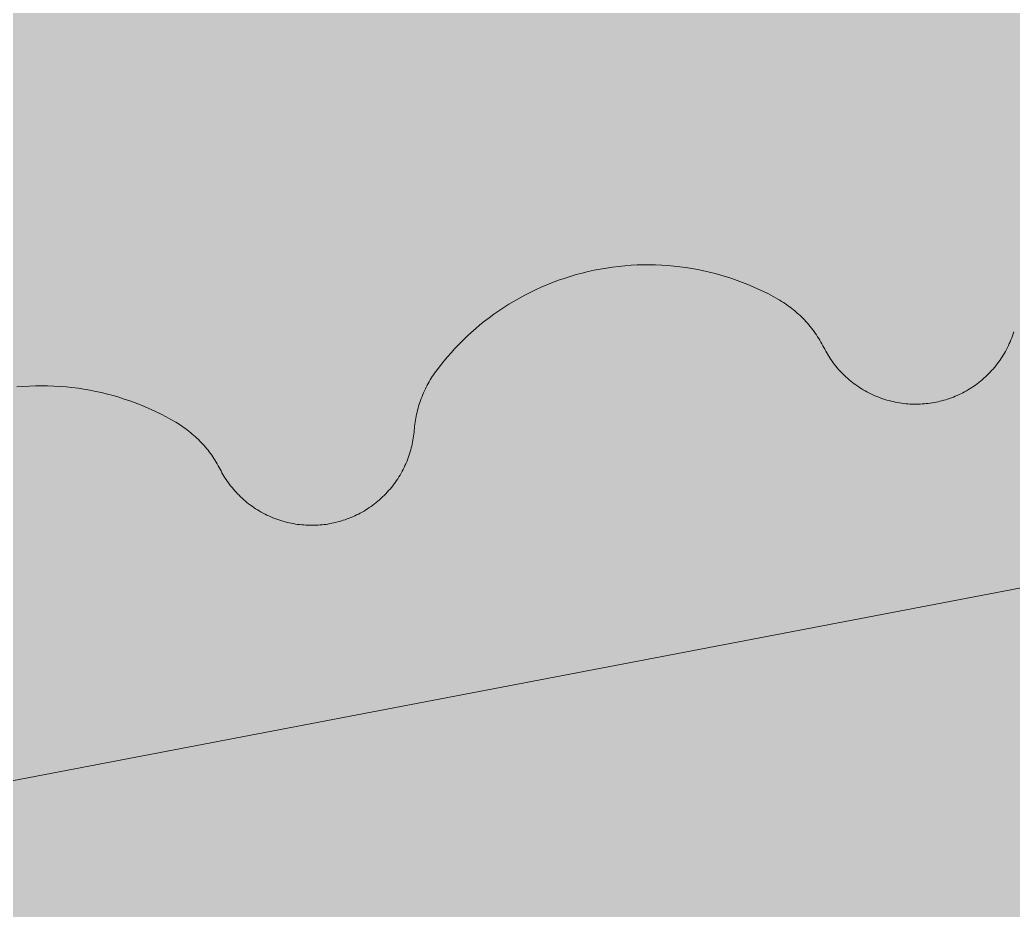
# Model space of a CAD drawing. Header units: millimetres. Extents: x 833941507 to 1669051331, y 817666127 to 1636299673.
# Drawn here: x 834548203.3 to 834548324.2, y 817983360.1 to 817983468.4 of the extents above; entities that cross this region are included whole.
import ezdxf

# ---------------------------------------------------------------- set-up
doc = ezdxf.new("R2010")
doc.units = ezdxf.units.MM
doc.header["$LTSCALE"] = 3
for name, color, linetype, lineweight in [('Hatch (LTC&CB)', 252, 'Continuous', 35), ('UAJ-23FLOR-h', 251, 'Continuous', 9), ('UAJ-42INFI', 1, 'Continuous', 18)]:
    doc.layers.add(name, color=color, linetype=linetype, lineweight=lineweight)
doc.layers.add('UAJ-00XREF', color=7, linetype='Continuous')

# ---------------------------------------------------------------- blocks, each defined once
blk = doc.blocks.new('GBP-LTC-LB01')
at = {"layer": 'UAJ-23FLOR-h'}
h = blk.add_hatch(dxfattribs=at)
h.set_pattern_fill('EARTH,_O', color=256, scale=180, angle=45)
h.set_pattern_definition([(48.9989, (834576001.8, 818046085.3), (-112.727, 1612.5107), [1143, -1143]), (48.9989, (834575678.3, 818046366.6), (-112.727, 1612.5107), [1143, -1143]), (48.9989, (834575354.8, 818046647.8), (-112.727, 1612.5107), [1143, -1143]), (138.9989, (834575340.7, 818046849.3), (-1612.5107, -112.727), [1143, -1143]), (138.9989, (834575621.9, 818047172.8), (-1612.5107, -112.727), [1143, -1143]), (138.9989, (834575903.1, 818047496.3), (-1612.5107, -112.727), [1143, -1143])])
h.paths.add_polyline_path([(834572173.05, 818200349.17), (834310583.74, 818182062.08), (834331502.24, 817882831.69), (834364939.69, 817885169.23), (834473095.7, 818011283.6), (834480533.7, 818020120.4), (834485095.05, 818025709.55), (834491375.7, 818033619), (834497063.4, 818041013), (834493145.8, 818043678.7), (834512788.5, 818074029.25), (834518712.45, 818083675.25), (834526231.3, 818096325.1), (834534646.05, 818111073.05), (834545956, 818131981.3), (834557204.6, 818154198.8), (834564040, 818168496.8), (834570941.16, 818183576.43), (834578367.8, 818200696.3)])
h.paths.add_polyline_path([(834382131.31, 817956469.98), (834418268.73, 817958996.07), (834422062.41, 817963855.9), (834428403.04, 817964299.38), (834467239.2, 818010695.58), (834466445.21, 818021738.79), (834476097.72, 818035709.03), (834485267.1, 818048983.2), (834487014.89, 818051460.43), (834497268.33, 818067303.42), (834492893.38, 818129890.09), (834448056.59, 818126755.66), (834416896.58, 818105052.11), (834382061.37, 818080788.99), (834386167.45, 818022059.16), (834377588.38, 818021459.47)], flags=16)
edge = h.paths.add_edge_path(flags=16)
edge.add_line((834540292.29, 818142076.07), (834533466.32, 818141614.13))
edge.add_line((834533466.32, 818141614.13), (834523258.01, 818143862.71))
edge.add_line((834523258.01, 818143862.71), (834525896.87, 818155838.93))
edge.add_arc((834558382.43, 818267025.45), 115835.02, 237.2183981, 253.7131266, ccw=False)
edge.add_line((834495664.92, 818169638.25), (834498267.59, 818132356.98))
edge.add_line((834498267.59, 818132356.98), (834496346.42, 818130135.01))
edge.add_line((834496346.42, 818130135.01), (834492879.88, 818129892.67))
edge.add_line((834492879.88, 818129892.67), (834494229.58, 818110587.62))
edge.add_line((834494229.58, 818110587.62), (834496326.13, 818110708.38))
edge.add_line((834496326.13, 818110708.38), (834498420.21, 818080753.55))
edge.add_line((834498420.21, 818080753.55), (834498046.12, 818080727.4))
edge.add_line((834498046.12, 818080727.4), (834498254.52, 818077746.38))
edge.add_line((834498254.52, 818077746.38), (834503061.09, 818078082.4))
edge.add_line((834503061.09, 818078082.4), (834504979.52, 818081212.1))
edge.add_line((834504979.52, 818081212.1), (834509429.02, 818088470.93))
edge.add_line((834509429.02, 818088470.93), (834515217.16, 818097913.59))
edge.add_line((834515217.16, 818097913.59), (834526067.43, 818116415.54))
edge.add_line((834526067.43, 818116415.54), (834532489.2, 818127888.68))
edge.add_line((834532489.2, 818127888.68), (834534830.9, 818132146.3))
edge.add_line((834534830.9, 818132146.3), (834540292.29, 818142076.07))
h = blk.add_hatch(dxfattribs=at)
h.set_pattern_fill('EARTH,_O', color=256, scale=180, angle=45)
h.set_pattern_definition([(45.0000001, (-1082349.7, 54794.9), (-3e-06, 1616.4461018), [1143, -1143]), (45.0000001, (-1082652.8, 55098), (-3e-06, 1616.4461018), [1143, -1143]), (45.0000001, (-1082955.9, 55401.1), (-3e-06, 1616.4461018), [1143, -1143]), (135.0000001, (-1082955.9, 55603.1), (-1616.4461018, -3e-06), [1143, -1143]), (135.0000001, (-1082652.8, 55906.2), (-1616.4461018, -3e-06), [1143, -1143]), (135.0000001, (-1082349.7, 56209.3), (-1616.4461018, -3e-06), [1143, -1143])])
h.paths.add_polyline_path([(834669469.25, 818015499.17), (834651080.82, 818014213.79), (834651091.33, 818014066.03), (834669479.76, 818015351.52)], flags=16)
edge = h.paths.add_edge_path()
edge.add_arc((834611763.61, 818123015.07), 22001.28, 94.000719, 118.688683)
edge.add_line((834601201.89, 818142315.5), (834593918.34, 818141228.38))
edge.add_arc((834611768.4, 818123014.03), 25502.69, 93.997159, 134.421275, ccw=False)
edge.add_line((834609990.68, 818148454.69), (834618164.36, 818149025.84))
edge.add_line((834618164.36, 818149025.84), (834618408.29, 818145534.91))
edge.add_line((834618408.29, 818145534.91), (834616365.41, 818145392.16))
edge.add_line((834616365.41, 818145392.16), (834616609.39, 818141900.69))
edge.add_line((834616609.39, 818141900.69), (834611621.55, 818141552.15))
edge.add_line((834611621.55, 818141552.15), (834611377.61, 818145043.07))
edge.add_line((834611377.61, 818145043.07), (834610228.61, 818144962.74))
h.paths.add_polyline_path([(834673232.94, 818197365.88), (834607546.49, 818192773.89), (834599172.5, 818174435.3), (834588349.1, 818152374.5), (834578621.55, 818133890.65), (834568418.3, 818115665.3), (834556456.7, 818095618.3), (834546606.4, 818080041.6), (834532219.3, 818058623.75), (834523692.15, 818046595.75), (834515683.5, 818035708.5), (834508244.2, 818025929.9), (834500656.3, 818016266.1), (834489786.8, 818002934.1), (834483448.3, 817995421.3), (834478637.6, 817989841.7), (834458453.75, 817967379.3), (834441506.5, 817949096.36), (834383075.75, 817886437.08), (834482026.69, 817893354.51), (834551919.04, 817920008.6), (834634905.13, 817930637.13), (834634023, 817939309.35), (834633770.07, 817941795.89), (834633577.69, 817943687.02), (834508697.04, 817930983.61), (834507053.46, 817930191.44), (834506409.46, 817939426.96), (834507656.94, 817945566.73), (834503417.08, 818006767.03), (834503064.37, 818011762.67), (834514052.91, 818025791.94), (834520784.65, 818034889.35), (834526318.86, 818042436.94), (834532381.69, 818050705.63), (834536345.72, 818056472.68), (834542258.41, 818065225.62), (834550405.86, 818077286.91), (834561579, 818095001.96), (834574522.66, 818117080.03), (834587768.88, 818140310.21), (834609774.13, 818143594.98), (834610001.97, 818140335.89), (834634252.54, 818142031.47), (834636806.9, 818105492.47), (834642791.48, 818105913.75), (834646278.56, 818056032.58), (834640293.17, 818055614.16), (834643382.34, 818011424.91), (834641138.41, 818011267.96), (834645775.78, 817944927.87), (834639048.36, 817944243.52), (834640362.12, 817931328.11), (834651070.39, 817932706.91), (834650587.67, 817936476.13), (834685105.74, 817940896.86), (834685588.46, 817937127.64), (834691373.79, 817937868.57)])
blk = doc.blocks.new('inf_010')
at = {"layer": 'UAJ-42INFI'}
for p, q in [((889560557.08, 757792672.2, 0), (889560556.35, 757792672.02, 0)), ((889560557.82, 757792672.37, 0), (889560557.08, 757792672.2, 0)), ((889560558.56, 757792672.51, 0), (889560557.82, 757792672.37, 0)), ((889560559.31, 757792672.64, 0), (889560558.56, 757792672.51, 0)), ((889560560.05, 757792672.75, 0), (889560559.31, 757792672.64, 0)), ((889560560.8, 757792672.84, 0), (889560560.05, 757792672.75, 0)), ((889560561.56, 757792672.91, 0), (889560560.8, 757792672.84, 0)), ((889560562.31, 757792672.97, 0), (889560561.56, 757792672.91, 0)), ((889560563.06, 757792673.01, 0), (889560562.31, 757792672.97, 0)), ((889560563.82, 757792673.03, 0), (889560563.06, 757792673.01, 0)), ((889560564.57, 757792673.04, 0), (889560563.82, 757792673.03, 0)), ((889560565.32, 757792673.02, 0), (889560564.57, 757792673.04, 0)), ((889560566.07, 757792672.99, 0), (889560565.32, 757792673.02, 0)), ((889560566.82, 757792672.94, 0), (889560566.07, 757792672.99, 0)), ((889560567.56, 757792672.88, 0), (889560566.82, 757792672.94, 0)), ((889560568.3, 757792672.79, 0), (889560567.56, 757792672.88, 0)), ((889560569.04, 757792672.69, 0), (889560568.3, 757792672.79, 0)), ((889560569.77, 757792672.58, 0), (889560569.04, 757792672.69, 0)), ((889560570.49, 757792672.44, 0), (889560569.77, 757792672.58, 0)), ((889560571.21, 757792672.29, 0), (889560570.49, 757792672.44, 0)), ((889560571.92, 757792672.13, 0), (889560571.21, 757792672.29, 0)), ((889560553.48, 757792671.14, 0), (889560552.78, 757792670.88, 0)), ((889560554.19, 757792671.39, 0), (889560553.48, 757792671.14, 0)), ((889560554.9, 757792671.61, 0), (889560554.19, 757792671.39, 0)), ((889560555.62, 757792671.83, 0), (889560554.9, 757792671.61, 0)), ((889560556.35, 757792672.02, 0), (889560555.62, 757792671.83, 0)), ((889560572.63, 757792671.95, 0), (889560571.92, 757792672.13, 0)), ((889560573.33, 757792671.75, 0), (889560572.63, 757792671.95, 0)), ((889560574.02, 757792671.55, 0), (889560573.33, 757792671.75, 0)), ((889560574.7, 757792671.32, 0), (889560574.02, 757792671.55, 0)), ((889560575.37, 757792671.08, 0), (889560574.7, 757792671.32, 0)), ((889560576.04, 757792670.83, 0), (889560575.37, 757792671.08, 0)), ((889560550.74, 757792670, 0), (889560550.07, 757792669.68, 0)), ((889560551.41, 757792670.31, 0), (889560550.74, 757792670, 0)), ((889560552.09, 757792670.6, 0), (889560551.41, 757792670.31, 0)), ((889560552.78, 757792670.88, 0), (889560552.09, 757792670.6, 0)), ((889560576.69, 757792670.57, 0), (889560576.04, 757792670.83, 0)), ((889560577.34, 757792670.29, 0), (889560576.69, 757792670.57, 0)), ((889560577.97, 757792670, 0), (889560577.34, 757792670.29, 0)), ((889560578.6, 757792669.7, 0), (889560577.97, 757792670, 0)), ((889560548.14, 757792668.64, 0), (889560547.52, 757792668.27, 0)), ((889560548.77, 757792669, 0), (889560548.14, 757792668.64, 0)), ((889560549.42, 757792669.35, 0), (889560548.77, 757792669, 0)), ((889560550.07, 757792669.68, 0), (889560549.42, 757792669.35, 0)), ((889560579.21, 757792669.39, 0), (889560578.6, 757792669.7, 0)), ((889560579.81, 757792669.06, 0), (889560579.21, 757792669.39, 0)), ((889560580.41, 757792668.73, 0), (889560579.81, 757792669.06, 0)), ((889560580.99, 757792668.39, 0), (889560580.41, 757792668.73, 0)), ((889560546.31, 757792667.49, 0), (889560545.73, 757792667.08, 0)), ((889560546.91, 757792667.88, 0), (889560546.31, 757792667.49, 0)), ((889560547.52, 757792668.27, 0), (889560546.91, 757792667.88, 0)), ((889560581.55, 757792668.03, 0), (889560580.99, 757792668.39, 0)), ((889560582.11, 757792667.67, 0), (889560581.55, 757792668.03, 0)), ((889560582.32, 757792667.53, 0), (889560582.11, 757792667.67, 0)), ((889560582.53, 757792667.38, 0), (889560582.32, 757792667.53, 0)), ((889560582.74, 757792667.23, 0), (889560582.53, 757792667.38, 0)), ((889560544.59, 757792666.23, 0), (889560544.04, 757792665.79, 0)), ((889560545.15, 757792666.66, 0), (889560544.59, 757792666.23, 0)), ((889560545.73, 757792667.08, 0), (889560545.15, 757792666.66, 0)), ((889560582.94, 757792667.08, 0), (889560582.74, 757792667.23, 0)), ((889560583.14, 757792666.92, 0), (889560582.94, 757792667.08, 0)), ((889560583.34, 757792666.75, 0), (889560583.14, 757792666.92, 0)), ((889560583.53, 757792666.59, 0), (889560583.34, 757792666.75, 0)), ((889560583.73, 757792666.42, 0), (889560583.53, 757792666.59, 0)), ((889560583.92, 757792666.24, 0), (889560583.73, 757792666.42, 0)), ((889560584.1, 757792666.07, 0), (889560583.92, 757792666.24, 0)), ((889560543.51, 757792665.34, 0), (889560542.99, 757792664.89, 0)), ((889560544.04, 757792665.79, 0), (889560543.51, 757792665.34, 0)), ((889560584.29, 757792665.88, 0), (889560584.1, 757792666.07, 0)), ((889560584.47, 757792665.7, 0), (889560584.29, 757792665.88, 0)), ((889560584.65, 757792665.51, 0), (889560584.47, 757792665.7, 0)), ((889560584.82, 757792665.32, 0), (889560584.65, 757792665.51, 0)), ((889560584.99, 757792665.12, 0), (889560584.82, 757792665.32, 0)), ((889560585.16, 757792664.93, 0), (889560584.99, 757792665.12, 0)), ((889560585.32, 757792664.72, 0), (889560585.16, 757792664.93, 0)), ((889560541.98, 757792663.95, 0), (889560541.5, 757792663.47, 0)), ((889560542.48, 757792664.42, 0), (889560541.98, 757792663.95, 0)), ((889560542.99, 757792664.89, 0), (889560542.48, 757792664.42, 0)), ((889560585.48, 757792664.52, 0), (889560585.32, 757792664.72, 0)), ((889560585.63, 757792664.31, 0), (889560585.48, 757792664.52, 0)), ((889560585.79, 757792664.1, 0), (889560585.63, 757792664.31, 0)), ((889560585.93, 757792663.89, 0), (889560585.79, 757792664.1, 0)), ((889560586.08, 757792663.68, 0), (889560585.93, 757792663.89, 0)), ((889560489.75, 757792663.51, 0), (889560489, 757792663.5, 0)), ((889560490.5, 757792663.5, 0), (889560489.75, 757792663.51, 0)), ((889560491.26, 757792663.47, 0), (889560490.5, 757792663.5, 0)), ((889560492, 757792663.43, 0), (889560491.26, 757792663.47, 0)), ((889560492.75, 757792663.37, 0), (889560492, 757792663.43, 0)), ((889560493.49, 757792663.29, 0), (889560492.75, 757792663.37, 0)), ((889560494.23, 757792663.19, 0), (889560493.49, 757792663.29, 0)), ((889560494.97, 757792663.08, 0), (889560494.23, 757792663.19, 0)), ((889560495.69, 757792662.95, 0), (889560494.97, 757792663.08, 0)), ((889560496.42, 757792662.81, 0), (889560495.69, 757792662.95, 0)), ((889560497.13, 757792662.65, 0), (889560496.42, 757792662.81, 0)), ((889560497.85, 757792662.47, 0), (889560497.13, 757792662.65, 0)), ((889560540.58, 757792662.5, 0), (889560540.14, 757792662, 0)), ((889560541.03, 757792662.99, 0), (889560540.58, 757792662.5, 0)), ((889560541.5, 757792663.47, 0), (889560541.03, 757792662.99, 0)), ((889560586.22, 757792663.46, 0), (889560586.08, 757792663.68, 0)), ((889560586.35, 757792663.24, 0), (889560586.22, 757792663.46, 0)), ((889560586.48, 757792663.02, 0), (889560586.35, 757792663.24, 0)), ((889560586.61, 757792662.79, 0), (889560586.48, 757792663.02, 0)), ((889560586.73, 757792662.57, 0), (889560586.61, 757792662.79, 0)), ((889560586.85, 757792662.34, 0), (889560586.73, 757792662.57, 0)), ((889560498.55, 757792662.28, 0), (889560497.85, 757792662.47, 0)), ((889560499.24, 757792662.08, 0), (889560498.55, 757792662.28, 0)), ((889560499.93, 757792661.86, 0), (889560499.24, 757792662.08, 0)), ((889560500.61, 757792661.62, 0), (889560499.93, 757792661.86, 0)), ((889560501.28, 757792661.37, 0), (889560500.61, 757792661.62, 0)), ((889560501.94, 757792661.11, 0), (889560501.28, 757792661.37, 0)), ((889560539.67, 757792661.43, 0), (889560539.51, 757792661.23, 0)), ((889560539.82, 757792661.62, 0), (889560539.67, 757792661.43, 0)), ((889560539.98, 757792661.81, 0), (889560539.82, 757792661.62, 0)), ((889560540.14, 757792662, 0), (889560539.98, 757792661.81, 0)), ((889560586.96, 757792662.11, 0), (889560586.85, 757792662.34, 0)), ((889560587.07, 757792661.88, 0), (889560586.96, 757792662.11, 0)), ((889560587.17, 757792661.65, 0), (889560587.07, 757792661.88, 0)), ((889560587.28, 757792661.42, 0), (889560587.17, 757792661.65, 0)), ((889560587.37, 757792661.2, 0), (889560587.28, 757792661.42, 0)), ((889560610.36, 757792661.47, 0), (889560610.26, 757792661.24, 0)), ((889560610.45, 757792661.71, 0), (889560610.36, 757792661.47, 0)), ((889560502.6, 757792660.84, 0), (889560501.94, 757792661.11, 0)), ((889560503.24, 757792660.55, 0), (889560502.6, 757792660.84, 0)), ((889560503.87, 757792660.25, 0), (889560503.24, 757792660.55, 0)), ((889560504.49, 757792659.94, 0), (889560503.87, 757792660.25, 0)), ((889560538.81, 757792660.21, 0), (889560538.68, 757792659.99, 0)), ((889560538.95, 757792660.42, 0), (889560538.81, 757792660.21, 0)), ((889560539.08, 757792660.62, 0), (889560538.95, 757792660.42, 0)), ((889560539.22, 757792660.83, 0), (889560539.08, 757792660.62, 0)), ((889560539.37, 757792661.03, 0), (889560539.22, 757792660.83, 0)), ((889560539.51, 757792661.23, 0), (889560539.37, 757792661.03, 0)), ((889560587.47, 757792660.98, 0), (889560587.37, 757792661.2, 0)), ((889560587.57, 757792660.76, 0), (889560587.47, 757792660.98, 0)), ((889560587.68, 757792660.55, 0), (889560587.57, 757792660.76, 0)), ((889560587.79, 757792660.33, 0), (889560587.68, 757792660.55, 0)), ((889560587.91, 757792660.11, 0), (889560587.79, 757792660.33, 0)), ((889560588.03, 757792659.9, 0), (889560587.91, 757792660.11, 0)), ((889560609.68, 757792660.09, 0), (889560609.55, 757792659.86, 0)), ((889560609.81, 757792660.32, 0), (889560609.68, 757792660.09, 0)), ((889560609.93, 757792660.54, 0), (889560609.81, 757792660.32, 0)), ((889560610.04, 757792660.77, 0), (889560609.93, 757792660.54, 0)), ((889560610.15, 757792661.01, 0), (889560610.04, 757792660.77, 0)), ((889560610.26, 757792661.24, 0), (889560610.15, 757792661.01, 0)), ((889560505.1, 757792659.62, 0), (889560504.49, 757792659.94, 0)), ((889560505.7, 757792659.29, 0), (889560505.1, 757792659.62, 0)), ((889560506.29, 757792658.95, 0), (889560505.7, 757792659.29, 0)), ((889560506.87, 757792658.6, 0), (889560506.29, 757792658.95, 0)), ((889560538.09, 757792658.89, 0), (889560537.98, 757792658.66, 0)), ((889560538.2, 757792659.11, 0), (889560538.09, 757792658.89, 0)), ((889560538.31, 757792659.34, 0), (889560538.2, 757792659.11, 0)), ((889560538.43, 757792659.56, 0), (889560538.31, 757792659.34, 0)), ((889560538.56, 757792659.78, 0), (889560538.43, 757792659.56, 0)), ((889560538.68, 757792659.99, 0), (889560538.56, 757792659.78, 0)), ((889560588.16, 757792659.69, 0), (889560588.03, 757792659.9, 0)), ((889560588.29, 757792659.48, 0), (889560588.16, 757792659.69, 0)), ((889560588.43, 757792659.27, 0), (889560588.29, 757792659.48, 0)), ((889560588.57, 757792659.06, 0), (889560588.43, 757792659.27, 0)), ((889560588.72, 757792658.86, 0), (889560588.57, 757792659.06, 0)), ((889560608.98, 757792658.99, 0), (889560608.83, 757792658.78, 0)), ((889560609.13, 757792659.2, 0), (889560608.98, 757792658.99, 0)), ((889560609.28, 757792659.42, 0), (889560609.13, 757792659.2, 0)), ((889560609.42, 757792659.64, 0), (889560609.28, 757792659.42, 0)), ((889560609.55, 757792659.86, 0), (889560609.42, 757792659.64, 0)), ((889560507.43, 757792658.24, 0), (889560506.87, 757792658.6, 0)), ((889560507.99, 757792657.87, 0), (889560507.43, 757792658.24, 0)), ((889560508.19, 757792657.72, 0), (889560507.99, 757792657.87, 0)), ((889560508.39, 757792657.58, 0), (889560508.19, 757792657.72, 0)), ((889560537.6, 757792657.74, 0), (889560537.51, 757792657.5, 0)), ((889560537.69, 757792657.97, 0), (889560537.6, 757792657.74, 0)), ((889560537.78, 757792658.2, 0), (889560537.69, 757792657.97, 0)), ((889560537.88, 757792658.43, 0), (889560537.78, 757792658.2, 0)), ((889560537.98, 757792658.66, 0), (889560537.88, 757792658.43, 0)), ((889560588.87, 757792658.65, 0), (889560588.72, 757792658.86, 0)), ((889560589.03, 757792658.45, 0), (889560588.87, 757792658.65, 0)), ((889560589.19, 757792658.26, 0), (889560589.03, 757792658.45, 0)), ((889560589.36, 757792658.06, 0), (889560589.19, 757792658.26, 0)), ((889560589.53, 757792657.87, 0), (889560589.36, 757792658.06, 0)), ((889560589.7, 757792657.68, 0), (889560589.53, 757792657.87, 0)), ((889560589.88, 757792657.49, 0), (889560589.7, 757792657.68, 0)), ((889560607.99, 757792657.76, 0), (889560607.81, 757792657.57, 0)), ((889560608.16, 757792657.96, 0), (889560607.99, 757792657.76, 0)), ((889560608.34, 757792658.16, 0), (889560608.16, 757792657.96, 0)), ((889560608.51, 757792658.36, 0), (889560608.34, 757792658.16, 0)), ((889560608.67, 757792658.57, 0), (889560608.51, 757792658.36, 0)), ((889560608.83, 757792658.78, 0), (889560608.67, 757792658.57, 0)), ((889560508.59, 757792657.43, 0), (889560508.39, 757792657.58, 0)), ((889560508.78, 757792657.28, 0), (889560508.59, 757792657.43, 0)), ((889560508.97, 757792657.12, 0), (889560508.78, 757792657.28, 0)), ((889560509.16, 757792656.96, 0), (889560508.97, 757792657.12, 0)), ((889560509.35, 757792656.8, 0), (889560509.16, 757792656.96, 0)), ((889560509.54, 757792656.63, 0), (889560509.35, 757792656.8, 0)), ((889560509.72, 757792656.46, 0), (889560509.54, 757792656.63, 0)), ((889560509.9, 757792656.29, 0), (889560509.72, 757792656.46, 0)), ((889560537.21, 757792656.55, 0), (889560537.15, 757792656.31, 0)), ((889560537.28, 757792656.79, 0), (889560537.21, 757792656.55, 0)), ((889560537.35, 757792657.03, 0), (889560537.28, 757792656.79, 0)), ((889560537.43, 757792657.27, 0), (889560537.35, 757792657.03, 0)), ((889560537.51, 757792657.5, 0), (889560537.43, 757792657.27, 0)), ((889560590.06, 757792657.31, 0), (889560589.88, 757792657.49, 0)), ((889560590.25, 757792657.13, 0), (889560590.06, 757792657.31, 0)), ((889560590.44, 757792656.95, 0), (889560590.25, 757792657.13, 0)), ((889560590.64, 757792656.78, 0), (889560590.44, 757792656.95, 0)), ((889560590.84, 757792656.61, 0), (889560590.64, 757792656.78, 0)), ((889560591.05, 757792656.44, 0), (889560590.84, 757792656.61, 0)), ((889560606.64, 757792656.5, 0), (889560606.43, 757792656.34, 0)), ((889560606.84, 757792656.67, 0), (889560606.64, 757792656.5, 0)), ((889560607.04, 757792656.84, 0), (889560606.84, 757792656.67, 0)), ((889560607.24, 757792657.02, 0), (889560607.04, 757792656.84, 0)), ((889560607.43, 757792657.2, 0), (889560607.24, 757792657.02, 0)), ((889560607.62, 757792657.38, 0), (889560607.43, 757792657.2, 0)), ((889560607.81, 757792657.57, 0), (889560607.62, 757792657.38, 0)), ((889560510.08, 757792656.11, 0), (889560509.9, 757792656.29, 0)), ((889560510.25, 757792655.93, 0), (889560510.08, 757792656.11, 0)), ((889560510.42, 757792655.75, 0), (889560510.25, 757792655.93, 0)), ((889560510.59, 757792655.56, 0), (889560510.42, 757792655.75, 0)), ((889560510.75, 757792655.37, 0), (889560510.59, 757792655.56, 0)), ((889560510.91, 757792655.18, 0), (889560510.75, 757792655.37, 0)), ((889560536.93, 757792655.34, 0), (889560536.89, 757792655.1, 0)), ((889560536.98, 757792655.58, 0), (889560536.93, 757792655.34, 0)), ((889560537.03, 757792655.83, 0), (889560536.98, 757792655.58, 0)), ((889560537.09, 757792656.07, 0), (889560537.03, 757792655.83, 0)), ((889560537.15, 757792656.31, 0), (889560537.09, 757792656.07, 0)), ((889560591.25, 757792656.28, 0), (889560591.05, 757792656.44, 0)), ((889560591.47, 757792656.12, 0), (889560591.25, 757792656.28, 0)), ((889560591.68, 757792655.97, 0), (889560591.47, 757792656.12, 0)), ((889560591.9, 757792655.82, 0), (889560591.68, 757792655.97, 0)), ((889560592.12, 757792655.68, 0), (889560591.9, 757792655.82, 0)), ((889560592.34, 757792655.54, 0), (889560592.12, 757792655.68, 0)), ((889560592.57, 757792655.41, 0), (889560592.34, 757792655.54, 0)), ((889560592.8, 757792655.28, 0), (889560592.57, 757792655.41, 0)), ((889560593.04, 757792655.15, 0), (889560592.8, 757792655.28, 0)), ((889560604.9, 757792655.33, 0), (889560604.68, 757792655.21, 0)), ((889560605.13, 757792655.46, 0), (889560604.9, 757792655.33, 0)), ((889560605.35, 757792655.59, 0), (889560605.13, 757792655.46, 0)), ((889560605.57, 757792655.73, 0), (889560605.35, 757792655.59, 0)), ((889560605.79, 757792655.88, 0), (889560605.57, 757792655.73, 0)), ((889560606.01, 757792656.03, 0), (889560605.79, 757792655.88, 0)), ((889560606.22, 757792656.18, 0), (889560606.01, 757792656.03, 0)), ((889560606.43, 757792656.34, 0), (889560606.22, 757792656.18, 0)), ((889560511.07, 757792654.99, 0), (889560510.91, 757792655.18, 0)), ((889560511.23, 757792654.79, 0), (889560511.07, 757792654.99, 0)), ((889560511.38, 757792654.59, 0), (889560511.23, 757792654.79, 0)), ((889560511.52, 757792654.38, 0), (889560511.38, 757792654.59, 0)), ((889560511.67, 757792654.18, 0), (889560511.52, 757792654.38, 0)), ((889560511.8, 757792653.97, 0), (889560511.67, 757792654.18, 0)), ((889560536.73, 757792654.15, 0), (889560536.68, 757792653.92, 0)), ((889560536.77, 757792654.39, 0), (889560536.73, 757792654.15, 0)), ((889560536.82, 757792654.62, 0), (889560536.77, 757792654.39, 0)), ((889560536.85, 757792654.86, 0), (889560536.82, 757792654.62, 0)), ((889560536.89, 757792655.1, 0), (889560536.85, 757792654.86, 0)), ((889560593.27, 757792655.03, 0), (889560593.04, 757792655.15, 0)), ((889560593.51, 757792654.92, 0), (889560593.27, 757792655.03, 0)), ((889560593.75, 757792654.81, 0), (889560593.51, 757792654.92, 0)), ((889560593.99, 757792654.71, 0), (889560593.75, 757792654.81, 0)), ((889560594.24, 757792654.61, 0), (889560593.99, 757792654.71, 0)), ((889560594.48, 757792654.51, 0), (889560594.24, 757792654.61, 0)), ((889560594.73, 757792654.43, 0), (889560594.48, 757792654.51, 0)), ((889560594.98, 757792654.34, 0), (889560594.73, 757792654.43, 0)), ((889560595.23, 757792654.27, 0), (889560594.98, 757792654.34, 0)), ((889560595.48, 757792654.19, 0), (889560595.23, 757792654.27, 0)), ((889560595.73, 757792654.13, 0), (889560595.48, 757792654.19, 0)), ((889560595.98, 757792654.07, 0), (889560595.73, 757792654.13, 0)), ((889560596.23, 757792654.01, 0), (889560595.98, 757792654.07, 0)), ((889560601.62, 757792654.06, 0), (889560601.38, 757792654.01, 0)), ((889560601.85, 757792654.12, 0), (889560601.62, 757792654.06, 0)), ((889560602.09, 757792654.18, 0), (889560601.85, 757792654.12, 0)), ((889560602.33, 757792654.25, 0), (889560602.09, 757792654.18, 0)), ((889560602.57, 757792654.32, 0), (889560602.33, 757792654.25, 0)), ((889560602.81, 757792654.4, 0), (889560602.57, 757792654.32, 0)), ((889560603.04, 757792654.48, 0), (889560602.81, 757792654.4, 0)), ((889560603.28, 757792654.57, 0), (889560603.04, 757792654.48, 0)), ((889560603.52, 757792654.66, 0), (889560603.28, 757792654.57, 0)), ((889560603.75, 757792654.76, 0), (889560603.52, 757792654.66, 0)), ((889560603.98, 757792654.87, 0), (889560603.75, 757792654.76, 0)), ((889560604.22, 757792654.97, 0), (889560603.98, 757792654.87, 0)), ((889560604.45, 757792655.09, 0), (889560604.22, 757792654.97, 0)), ((889560604.68, 757792655.21, 0), (889560604.45, 757792655.09, 0)), ((889560511.94, 757792653.76, 0), (889560511.8, 757792653.97, 0)), ((889560512.07, 757792653.55, 0), (889560511.94, 757792653.76, 0)), ((889560512.2, 757792653.33, 0), (889560512.07, 757792653.55, 0)), ((889560512.32, 757792653.12, 0), (889560512.2, 757792653.33, 0)), ((889560512.44, 757792652.9, 0), (889560512.32, 757792653.12, 0)), ((889560512.55, 757792652.68, 0), (889560512.44, 757792652.9, 0)), ((889560536.42, 757792652.97, 0), (889560536.35, 757792652.74, 0)), ((889560536.5, 757792653.21, 0), (889560536.42, 757792652.97, 0)), ((889560536.56, 757792653.45, 0), (889560536.5, 757792653.21, 0)), ((889560536.62, 757792653.68, 0), (889560536.56, 757792653.45, 0)), ((889560536.68, 757792653.92, 0), (889560536.62, 757792653.68, 0)), ((889560596.48, 757792653.96, 0), (889560596.23, 757792654.01, 0)), ((889560596.74, 757792653.91, 0), (889560596.48, 757792653.96, 0)), ((889560596.99, 757792653.88, 0), (889560596.74, 757792653.91, 0)), ((889560597.24, 757792653.84, 0), (889560596.99, 757792653.88, 0)), ((889560597.49, 757792653.81, 0), (889560597.24, 757792653.84, 0)), ((889560597.74, 757792653.79, 0), (889560597.49, 757792653.81, 0)), ((889560597.99, 757792653.77, 0), (889560597.74, 757792653.79, 0)), ((889560598.24, 757792653.75, 0), (889560597.99, 757792653.77, 0)), ((889560598.49, 757792653.75, 0), (889560598.24, 757792653.75, 0)), ((889560598.74, 757792653.74, 0), (889560598.49, 757792653.75, 0)), ((889560598.99, 757792653.74, 0), (889560598.74, 757792653.74, 0)), ((889560599.23, 757792653.75, 0), (889560598.99, 757792653.74, 0)), ((889560599.47, 757792653.76, 0), (889560599.23, 757792653.75, 0)), ((889560599.72, 757792653.78, 0), (889560599.47, 757792653.76, 0)), ((889560599.96, 757792653.8, 0), (889560599.72, 757792653.78, 0)), ((889560600.19, 757792653.82, 0), (889560599.96, 757792653.8, 0)), ((889560600.43, 757792653.85, 0), (889560600.19, 757792653.82, 0)), ((889560600.67, 757792653.88, 0), (889560600.43, 757792653.85, 0)), ((889560600.9, 757792653.92, 0), (889560600.67, 757792653.88, 0)), ((889560601.14, 757792653.96, 0), (889560600.9, 757792653.92, 0)), ((889560601.38, 757792654.01, 0), (889560601.14, 757792653.96, 0)), ((889560512.67, 757792652.46, 0), (889560512.55, 757792652.68, 0)), ((889560512.77, 757792652.23, 0), (889560512.67, 757792652.46, 0)), ((889560512.87, 757792652.01, 0), (889560512.77, 757792652.23, 0)), ((889560512.97, 757792651.78, 0), (889560512.87, 757792652.01, 0)), ((889560513.07, 757792651.57, 0), (889560512.97, 757792651.78, 0)), ((889560536, 757792651.8, 0), (889560535.89, 757792651.57, 0)), ((889560536.09, 757792652.03, 0), (889560536, 757792651.8, 0)), ((889560536.18, 757792652.27, 0), (889560536.09, 757792652.03, 0)), ((889560536.27, 757792652.5, 0), (889560536.18, 757792652.27, 0)), ((889560536.35, 757792652.74, 0), (889560536.27, 757792652.5, 0)), ((889560513.17, 757792651.35, 0), (889560513.07, 757792651.57, 0)), ((889560513.27, 757792651.13, 0), (889560513.17, 757792651.35, 0)), ((889560513.38, 757792650.92, 0), (889560513.27, 757792651.13, 0)), ((889560513.49, 757792650.71, 0), (889560513.38, 757792650.92, 0)), ((889560513.61, 757792650.49, 0), (889560513.49, 757792650.71, 0)), ((889560513.74, 757792650.28, 0), (889560513.61, 757792650.49, 0)), ((889560535.31, 757792650.43, 0), (889560535.18, 757792650.21, 0)), ((889560535.44, 757792650.65, 0), (889560535.31, 757792650.43, 0)), ((889560535.56, 757792650.88, 0), (889560535.44, 757792650.65, 0)), ((889560535.68, 757792651.11, 0), (889560535.56, 757792650.88, 0)), ((889560535.79, 757792651.34, 0), (889560535.68, 757792651.11, 0)), ((889560535.89, 757792651.57, 0), (889560535.79, 757792651.34, 0)), ((889560513.86, 757792650.07, 0), (889560513.74, 757792650.28, 0)), ((889560514, 757792649.86, 0), (889560513.86, 757792650.07, 0)), ((889560514.13, 757792649.65, 0), (889560514, 757792649.86, 0)), ((889560514.28, 757792649.45, 0), (889560514.13, 757792649.65, 0)), ((889560514.42, 757792649.25, 0), (889560514.28, 757792649.45, 0)), ((889560514.58, 757792649.04, 0), (889560514.42, 757792649.25, 0)), ((889560534.61, 757792649.34, 0), (889560534.45, 757792649.13, 0)), ((889560534.76, 757792649.55, 0), (889560534.61, 757792649.34, 0)), ((889560534.9, 757792649.77, 0), (889560534.76, 757792649.55, 0)), ((889560535.05, 757792649.99, 0), (889560534.9, 757792649.77, 0)), ((889560535.18, 757792650.21, 0), (889560535.05, 757792649.99, 0)), ((889560514.73, 757792648.85, 0), (889560514.58, 757792649.04, 0)), ((889560514.89, 757792648.65, 0), (889560514.73, 757792648.85, 0)), ((889560515.06, 757792648.46, 0), (889560514.89, 757792648.65, 0)), ((889560515.23, 757792648.26, 0), (889560515.06, 757792648.46, 0)), ((889560515.4, 757792648.08, 0), (889560515.23, 757792648.26, 0)), ((889560515.58, 757792647.89, 0), (889560515.4, 757792648.08, 0)), ((889560533.61, 757792648.13, 0), (889560533.43, 757792647.94, 0)), ((889560533.79, 757792648.32, 0), (889560533.61, 757792648.13, 0)), ((889560533.96, 757792648.52, 0), (889560533.79, 757792648.32, 0)), ((889560534.13, 757792648.72, 0), (889560533.96, 757792648.52, 0)), ((889560534.29, 757792648.93, 0), (889560534.13, 757792648.72, 0)), ((889560534.45, 757792649.13, 0), (889560534.29, 757792648.93, 0)), ((889560515.77, 757792647.71, 0), (889560515.58, 757792647.89, 0)), ((889560515.95, 757792647.53, 0), (889560515.77, 757792647.71, 0)), ((889560516.14, 757792647.36, 0), (889560515.95, 757792647.53, 0)), ((889560516.34, 757792647.18, 0), (889560516.14, 757792647.36, 0)), ((889560516.54, 757792647.02, 0), (889560516.34, 757792647.18, 0)), ((889560516.74, 757792646.85, 0), (889560516.54, 757792647.02, 0)), ((889560516.95, 757792646.69, 0), (889560516.74, 757792646.85, 0)), ((889560532.26, 757792646.89, 0), (889560532.05, 757792646.73, 0)), ((889560532.46, 757792647.05, 0), (889560532.26, 757792646.89, 0)), ((889560532.66, 757792647.22, 0), (889560532.46, 757792647.05, 0)), ((889560532.86, 757792647.4, 0), (889560532.66, 757792647.22, 0)), ((889560533.05, 757792647.57, 0), (889560532.86, 757792647.4, 0)), ((889560533.24, 757792647.76, 0), (889560533.05, 757792647.57, 0)), ((889560533.43, 757792647.94, 0), (889560533.24, 757792647.76, 0)), ((889560517.16, 757792646.54, 0), (889560516.95, 757792646.69, 0)), ((889560517.37, 757792646.39, 0), (889560517.16, 757792646.54, 0)), ((889560517.59, 757792646.24, 0), (889560517.37, 757792646.39, 0)), ((889560517.81, 757792646.1, 0), (889560517.59, 757792646.24, 0)), ((889560518.04, 757792645.96, 0), (889560517.81, 757792646.1, 0)), ((889560518.26, 757792645.83, 0), (889560518.04, 757792645.96, 0)), ((889560518.49, 757792645.7, 0), (889560518.26, 757792645.83, 0)), ((889560518.72, 757792645.58, 0), (889560518.49, 757792645.7, 0)), ((889560518.96, 757792645.46, 0), (889560518.72, 757792645.58, 0)), ((889560530.3, 757792645.61, 0), (889560530.08, 757792645.49, 0)), ((889560530.53, 757792645.73, 0), (889560530.3, 757792645.61, 0)), ((889560530.75, 757792645.86, 0), (889560530.53, 757792645.73, 0)), ((889560530.98, 757792645.99, 0), (889560530.75, 757792645.86, 0)), ((889560531.2, 757792646.13, 0), (889560530.98, 757792645.99, 0)), ((889560531.42, 757792646.27, 0), (889560531.2, 757792646.13, 0)), ((889560531.63, 757792646.42, 0), (889560531.42, 757792646.27, 0)), ((889560531.84, 757792646.57, 0), (889560531.63, 757792646.42, 0)), ((889560532.05, 757792646.73, 0), (889560531.84, 757792646.57, 0)), ((889560519.19, 757792645.34, 0), (889560518.96, 757792645.46, 0)), ((889560519.43, 757792645.24, 0), (889560519.19, 757792645.34, 0)), ((889560519.67, 757792645.13, 0), (889560519.43, 757792645.24, 0)), ((889560519.92, 757792645.04, 0), (889560519.67, 757792645.13, 0)), ((889560520.16, 757792644.94, 0), (889560519.92, 757792645.04, 0)), ((889560520.41, 757792644.86, 0), (889560520.16, 757792644.94, 0)), ((889560520.65, 757792644.77, 0), (889560520.41, 757792644.86, 0)), ((889560520.9, 757792644.7, 0), (889560520.65, 757792644.77, 0)), ((889560521.15, 757792644.62, 0), (889560520.9, 757792644.7, 0)), ((889560521.4, 757792644.56, 0), (889560521.15, 757792644.62, 0)), ((889560521.65, 757792644.5, 0), (889560521.4, 757792644.56, 0)), ((889560521.9, 757792644.44, 0), (889560521.65, 757792644.5, 0)), ((889560522.15, 757792644.39, 0), (889560521.9, 757792644.44, 0)), ((889560522.4, 757792644.35, 0), (889560522.15, 757792644.39, 0)), ((889560526.78, 757792644.39, 0), (889560526.55, 757792644.34, 0)), ((889560527.02, 757792644.43, 0), (889560526.78, 757792644.39, 0)), ((889560527.26, 757792644.48, 0), (889560527.02, 757792644.43, 0)), ((889560527.49, 757792644.54, 0), (889560527.26, 757792644.48, 0)), ((889560527.73, 757792644.6, 0), (889560527.49, 757792644.54, 0)), ((889560527.97, 757792644.67, 0), (889560527.73, 757792644.6, 0)), ((889560528.2, 757792644.74, 0), (889560527.97, 757792644.67, 0)), ((889560528.44, 757792644.82, 0), (889560528.2, 757792644.74, 0)), ((889560528.68, 757792644.9, 0), (889560528.44, 757792644.82, 0)), ((889560528.91, 757792644.98, 0), (889560528.68, 757792644.9, 0)), ((889560529.15, 757792645.08, 0), (889560528.91, 757792644.98, 0)), ((889560529.38, 757792645.17, 0), (889560529.15, 757792645.08, 0)), ((889560529.61, 757792645.27, 0), (889560529.38, 757792645.17, 0)), ((889560529.85, 757792645.38, 0), (889560529.61, 757792645.27, 0)), ((889560530.08, 757792645.49, 0), (889560529.85, 757792645.38, 0)), ((889560522.65, 757792644.31, 0), (889560522.4, 757792644.35, 0)), ((889560522.9, 757792644.27, 0), (889560522.65, 757792644.31, 0)), ((889560523.15, 757792644.24, 0), (889560522.9, 757792644.27, 0)), ((889560523.4, 757792644.22, 0), (889560523.15, 757792644.24, 0)), ((889560523.65, 757792644.2, 0), (889560523.4, 757792644.22, 0)), ((889560523.9, 757792644.19, 0), (889560523.65, 757792644.2, 0)), ((889560524.15, 757792644.18, 0), (889560523.9, 757792644.19, 0)), ((889560524.39, 757792644.17, 0), (889560524.15, 757792644.18, 0)), ((889560524.64, 757792644.17, 0), (889560524.39, 757792644.17, 0)), ((889560524.88, 757792644.18, 0), (889560524.64, 757792644.17, 0)), ((889560525.12, 757792644.19, 0), (889560524.88, 757792644.18, 0)), ((889560525.37, 757792644.2, 0), (889560525.12, 757792644.19, 0)), ((889560525.6, 757792644.22, 0), (889560525.37, 757792644.2, 0)), ((889560525.84, 757792644.25, 0), (889560525.6, 757792644.22, 0)), ((889560526.08, 757792644.28, 0), (889560525.84, 757792644.25, 0)), ((889560526.31, 757792644.31, 0), (889560526.08, 757792644.28, 0)), ((889560526.55, 757792644.34, 0), (889560526.31, 757792644.31, 0))]:
    blk.add_line(p, q, dxfattribs=at)
blk = doc.blocks.new('3A35X-MADL-P-LT-B01-0')
at = {"layer": 'UAJ-42INFI'}
blk.add_line((834548133.27, 817983362.58), (834548413.72, 817983416.25), dxfattribs=at)
at = {"rotation": 3.998908525164564}
blk.add_blockref('inf_010', (-0.01, 0.01), dxfattribs=at)

msp = doc.modelspace()

# ---------------------------------------------------------------- hatches: boundary and pattern name
at = {"layer": 'Hatch (LTC&CB)'}
h = msp.add_hatch(dxfattribs=at)
h.set_pattern_fill('ANSI38', color=256, scale=100)
h.set_pattern_definition([(318.99984, (834479093.73, 818230174.15), (208.29942, 239.6197), []), (48.99984, (834479093.73, 818230174.15), (176.97914, 687.53882), [793.75, -476.25])])
edge = h.paths.add_edge_path()
edge.add_line((834601196.19, 818142314.52), (834603754.26, 818142696.37))
edge.add_line((834603754.26, 818142696.37), (834603901.9, 818141707.33))
edge.add_line((834603901.9, 818141707.33), (834603810.47, 818141693.69))
edge.add_arc((834611763.29, 818123016.36), 20300, 113.064358, 141.357581)
edge.add_line((834595907.81, 818135692.86), (834595395.45, 818135656.86))
edge.add_line((834595395.45, 818135656.86), (834583111.72, 818114341.03))
edge.add_line((834583111.72, 818114341.03), (834578121.58, 818106513.89))
edge.add_line((834578121.58, 818106513.89), (834575731.65, 818102809.5))
edge.add_line((834575731.65, 818102809.5), (834574387.45, 818100725.98))
edge.add_line((834574387.45, 818100725.98), (834573113.98, 818098752.1))
edge.add_line((834573113.98, 818098752.1), (834573145.25, 818098730.65))
edge.add_line((834573145.25, 818098730.65), (834569989.11, 818093770.2))
edge.add_line((834569989.11, 818093770.2), (834566535, 818088385.68))
edge.add_line((834566535, 818088385.68), (834566514.09, 818088398.3))
edge.add_line((834566514.09, 818088398.3), (834558743.61, 818076256.63))
edge.add_line((834558743.61, 818076256.63), (834557653.4, 818074495.71))
edge.add_line((834557653.4, 818074495.71), (834553498.92, 818068288.56))
edge.add_line((834553498.92, 818068288.56), (834548580.86, 818060932.13))
edge.add_line((834548580.86, 818060932.13), (834544328.26, 818054726.34))
edge.add_line((834544328.26, 818054726.34), (834544332.15, 818054704.66))
edge.add_line((834544332.15, 818054704.66), (834540324.6, 818048716.69))
edge.add_line((834540324.6, 818048716.69), (834541041.32, 818048232.54))
edge.add_line((834541041.32, 818048232.54), (834540089.73, 818046823.83))
edge.add_line((834540089.73, 818046823.83), (834539737.55, 818047061.73))
edge.add_line((834539737.55, 818047061.73), (834533115.75, 818038377.74))
edge.add_line((834533115.75, 818038377.74), (834515220.96, 818015146.63))
edge.add_arc((834538026.01, 818000636.26), 27030, 147.532263, 176.187088)
edge.add_line((834511055.84, 818002433.72), (834511444.99, 817996891.23))
edge.add_line((834511444.99, 817996891.23), (834511474.11, 817996474.65))
edge.add_line((834511474.11, 817996474.65), (834508641.22, 817996276.61))
edge.add_line((834508641.22, 817996276.61), (834508910.68, 817992422.05))
edge.add_line((834508910.68, 817992422.05), (834511353.38, 817992955.96))
edge.add_line((834511353.38, 817992955.96), (834513357.66, 817964213.01))
edge.add_line((834513357.66, 817964213.01), (834513308.95, 817964209.6))
edge.add_line((834513308.95, 817964209.6), (834513879.4, 817955918.75))
edge.add_line((834513879.4, 817955918.75), (834514876.61, 817955988.46))
edge.add_line((834514876.61, 817955988.46), (834515053.07, 817953464.41))
edge.add_arc((834528221.07, 817954382.99), 13200, 183.990417, 259.837233)
edge.add_line((834525891.99, 817941390.09), (834525974.53, 817940578.71))
edge.add_line((834525974.53, 817940578.71), (834555356.34, 817943567.49))
edge.add_line((834555356.34, 817943567.49), (834594711.69, 817947570.8))
edge.add_line((834594711.69, 817947570.8), (834594754.2, 817947152.96))
edge.add_line((834594754.2, 817947152.96), (834616096.9, 817949323.98))
edge.add_line((834616096.9, 817949323.98), (834631854.21, 817950926.85))
edge.add_line((834631854.21, 817950926.85), (834631836.71, 817951177.16))
edge.add_line((834631836.71, 817951177.16), (834639760.38, 817951731.08))
edge.add_line((834639760.38, 817951731.08), (834640506.97, 817944391.59))
edge.add_line((834640506.97, 817944391.59), (834508703.57, 817930984.28))
edge.add_line((834508703.57, 817930984.28), (834508663.51, 817930982.16))
edge.add_line((834508663.51, 817930982.16), (834507053.46, 817930191.44))
edge.add_line((834507053.46, 817930191.44), (834506409.46, 817939426.96))
edge.add_line((834506409.46, 817939426.96), (834507674.95, 817945699.32))
edge.add_line((834507674.95, 817945699.32), (834503067.5, 818011766.68))
edge.add_line((834503067.5, 818011766.68), (834515005.94, 818027008.3))
edge.add_line((834515005.94, 818027008.3), (834526318.86, 818042436.95))
edge.add_line((834526318.86, 818042436.95), (834533248.43, 818051887.55))
edge.add_line((834533248.43, 818051887.55), (834545204.94, 818069586.37))
edge.add_line((834545204.94, 818069586.37), (834551695.41, 818079200.62))
edge.add_line((834551695.41, 818079200.62), (834551700.66, 818079300.57))
edge.add_line((834551700.66, 818079300.57), (834554860.11, 818084257.51))
edge.add_line((834554860.11, 818084257.51), (834556162.94, 818086301.54))
edge.add_line((834556162.94, 818086301.54), (834561579.11, 818095002.15))
edge.add_line((834561579.11, 818095002.15), (834564610.19, 818100023.59))
edge.add_line((834564610.19, 818100023.59), (834566711.84, 818103505.28))
edge.add_line((834566711.84, 818103505.28), (834567220.96, 818104369.68))
edge.add_line((834567220.96, 818104369.68), (834571219.85, 818111331.33))
edge.add_line((834571219.85, 818111331.33), (834579233.58, 818125278.3))
edge.add_line((834579233.58, 818125278.3), (834584805.19, 818135090.79))
edge.add_line((834584805.19, 818135090.79), (834587768.44, 818140310.15))
edge.add_line((834587768.44, 818140310.15), (834593953.37, 818141233.38))
edge.add_arc((834611682.41, 818123278.84), 25232.61, 93.846032, 134.637937, ccw=False)
edge.add_line((834609989.92, 818148454.62), (834618164.07, 818149025.82))
edge.add_line((834618164.07, 818149025.82), (834618408.01, 818145534.9))
edge.add_line((834618408.01, 818145534.9), (834616365.13, 818145392.15))
edge.add_line((834616365.13, 818145392.15), (834616609.11, 818141900.67))
edge.add_line((834616609.11, 818141900.67), (834611621.27, 818141552.12))
edge.add_line((834611621.27, 818141552.12), (834611377.33, 818145043.04))
edge.add_arc((834611845.2, 818122938.11), 22109.88, 91.212521, 118.792578)
h = msp.add_hatch(color=256, dxfattribs=at)
h.dxf.hatch_style = 1
edge = h.paths.add_edge_path()
edge.add_line((834513358.83, 817964213.1), (834514805.29, 817964314.21))
edge.add_line((834514805.29, 817964314.21), (834514905.32, 817962883.32))
edge.add_line((834514905.32, 817962883.32), (834522015.98, 817959924.65))
edge.add_line((834522015.98, 817959924.65), (834527599.83, 817958234.85))
edge.add_line((834527599.83, 817958234.85), (834531627.41, 817957331.96))
edge.add_line((834531627.41, 817957331.96), (834538597.73, 817957185.8))
edge.add_line((834538597.73, 817957185.8), (834550283.84, 817958000.71))
edge.add_line((834550283.84, 817958000.71), (834576164.25, 817960699.31))
edge.add_arc((834571429.66, 818001700.88), 41274.03, 276.586959, 289.104779)
edge.add_line((834584938.52, 817962700.16), (834585387.44, 817962731.44))
edge.add_line((834585387.44, 817962731.44), (834585119.41, 817966565.54))
edge.add_line((834585119.41, 817966565.54), (834584671.75, 817966534.24))
edge.add_line((834584671.75, 817966534.24), (834582845.22, 817993361.89))
edge.add_line((834582845.22, 817993361.89), (834584586.66, 817993483.63))
edge.add_line((834584586.66, 817993483.63), (834584565.21, 817993788.17))
edge.add_line((834584565.21, 817993788.17), (834583546.6, 817993716.97))
edge.add_line((834583546.6, 817993716.97), (834579511.62, 818051438.28))
edge.add_line((834579511.62, 818051438.28), (834571357.07, 818050868.21))
edge.add_line((834571357.07, 818050868.21), (834571728.42, 818045556.24))
edge.add_line((834571728.42, 818045556.24), (834551421, 818044136.6))
edge.add_line((834551421, 818044136.6), (834550915.36, 818053251.15))
edge.add_line((834550915.36, 818053251.15), (834550067.43, 818053191.87))
edge.add_line((834550067.43, 818053191.87), (834547980.34, 818050328.44))
edge.add_line((834547980.34, 818050328.44), (834547993.72, 818050137.14))
edge.add_line((834547993.72, 818050137.14), (834537098.76, 818035335.08))
edge.add_line((834537098.76, 818035335.08), (834533115.75, 818038377.74))
edge.add_line((834533115.75, 818038377.74), (834521762.77, 818023639.24))
edge.add_line((834521762.77, 818023639.24), (834515226.35, 818015153.63))
edge.add_arc((834538313.07, 818000540.46), 27322.9, 147.66747, 176.026674)
edge.add_line((834511055.84, 818002433.72), (834511474.11, 817996474.65))
edge.add_line((834511474.11, 817996474.65), (834508641.22, 817996276.61))
edge.add_line((834508641.22, 817996276.61), (834508910.68, 817992422.05))
edge.add_line((834508910.68, 817992422.05), (834511349.45, 817992955.1))
edge.add_line((834511349.45, 817992955.1), (834511354.85, 817992876.6))
edge.add_line((834511354.85, 817992876.6), (834513358.66, 817964213.08))
edge.add_line((834513358.66, 817964213.08), (834513358.83, 817964213.1))

# ---------------------------------------------------------------- block references
msp.add_blockref('GBP-LTC-LB01', (0, 0))
at = {"layer": 'UAJ-00XREF', "ltscale": 10, "rotation": 8.262983694057247e-05}
msp.add_blockref('3A35X-MADL-P-LT-B01-0', (1179.72, -1203.53), dxfattribs=at)

doc.saveas('drawing.dxf')
